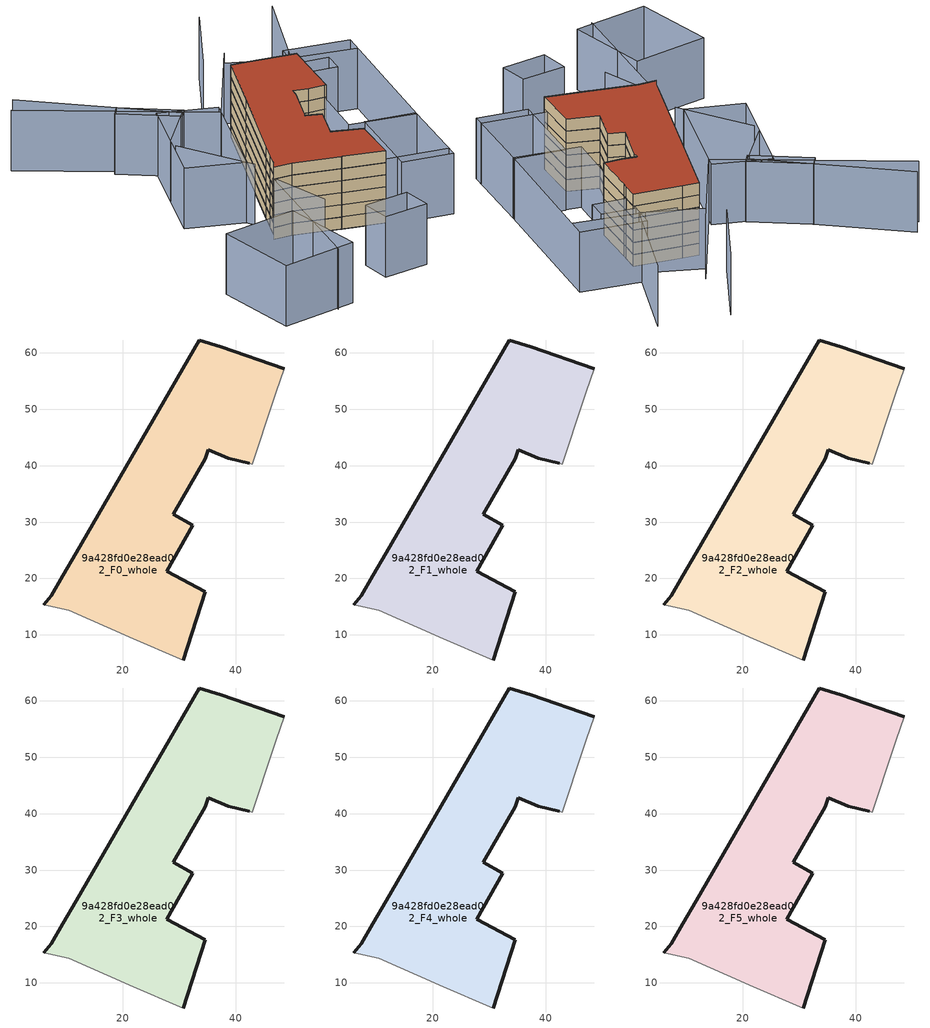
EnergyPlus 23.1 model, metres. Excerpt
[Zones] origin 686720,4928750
9a428fd0e28ead02_F0_whole
 floor ground (EU_floor_Construction): 30.71,5.55 34.57,17.63 27.74,21.26 32.35,29.41 28.94,31.37 34.59,41.2 35.15,42.76 38.65,41.32 42.42,40.4 42.92,40.25 46.68,51.53 47.2,53.07 48.56,57.14 37.35,61.01 33.53,62.25 24.38,46.43 11.71,24.53 9.35,20.45 7.3,16.9 6,15.35 10.44,14.35 21.02,9.67 21.25,9.56 z0
 wall outside (EU_wall_Construction): 42.42,40.4 38.65,41.32 35.15,42.76 34.59,41.2 28.94,31.37 32.35,29.41 27.74,21.26 34.57,17.63 30.71,5.55 / 6,15.35 7.3,16.9 9.35,20.45 11.71,24.53 24.38,46.43 33.53,62.25 37.35,61.01 48.56,57.14 z0:3
 wall adiabatic (EU_wall_Construction): 48.56,57.14 47.2,53.07 46.68,51.53 42.92,40.25 42.42,40.4 / 30.71,5.55 21.25,9.56 21.02,9.67 10.44,14.35 6,15.35 z0:3
9a428fd0e28ead02_F1_whole
 floor to 9a428fd0e28ead02_F0_whole (EU_floor_Construction): 30.71,5.55 34.57,17.63 27.74,21.26 32.35,29.41 28.94,31.37 34.59,41.2 35.15,42.76 38.65,41.32 42.42,40.4 42.92,40.25 46.68,51.53 47.2,53.07 48.56,57.14 37.35,61.01 33.53,62.25 24.38,46.43 11.71,24.53 9.35,20.45 7.3,16.9 6,15.35 10.44,14.35 21.02,9.67 21.25,9.56 z3
 wall outside (EU_wall_Construction): 42.42,40.4 38.65,41.32 35.15,42.76 34.59,41.2 28.94,31.37 32.35,29.41 27.74,21.26 34.57,17.63 30.71,5.55 / 6,15.35 7.3,16.9 9.35,20.45 11.71,24.53 24.38,46.43 33.53,62.25 37.35,61.01 48.56,57.14 z3:6
 wall adiabatic (EU_wall_Construction): 48.56,57.14 47.2,53.07 46.68,51.53 42.92,40.25 42.42,40.4 / 30.71,5.55 21.25,9.56 21.02,9.67 10.44,14.35 6,15.35 z3:6
9a428fd0e28ead02_F2_whole
 floor to 9a428fd0e28ead02_F1_whole (EU_floor_Construction): 30.71,5.55 34.57,17.63 27.74,21.26 32.35,29.41 28.94,31.37 34.59,41.2 35.15,42.76 38.65,41.32 42.42,40.4 42.92,40.25 46.68,51.53 47.2,53.07 48.56,57.14 37.35,61.01 33.53,62.25 24.38,46.43 11.71,24.53 9.35,20.45 7.3,16.9 6,15.35 10.44,14.35 21.02,9.67 21.25,9.56 z6
 wall outside (EU_wall_Construction): 42.42,40.4 38.65,41.32 35.15,42.76 34.59,41.2 28.94,31.37 32.35,29.41 27.74,21.26 34.57,17.63 30.71,5.55 / 6,15.35 7.3,16.9 9.35,20.45 11.71,24.53 24.38,46.43 33.53,62.25 37.35,61.01 48.56,57.14 z6:9
 wall adiabatic (EU_wall_Construction): 48.56,57.14 47.2,53.07 46.68,51.53 42.92,40.25 42.42,40.4 / 30.71,5.55 21.25,9.56 21.02,9.67 10.44,14.35 6,15.35 z6:9
9a428fd0e28ead02_F3_whole
 floor to 9a428fd0e28ead02_F2_whole (EU_floor_Construction): 30.71,5.55 34.57,17.63 27.74,21.26 32.35,29.41 28.94,31.37 34.59,41.2 35.15,42.76 38.65,41.32 42.42,40.4 42.92,40.25 46.68,51.53 47.2,53.07 48.56,57.14 37.35,61.01 33.53,62.25 24.38,46.43 11.71,24.53 9.35,20.45 7.3,16.9 6,15.35 10.44,14.35 21.02,9.67 21.25,9.56 z9
 wall outside (EU_wall_Construction): 42.42,40.4 38.65,41.32 35.15,42.76 34.59,41.2 28.94,31.37 32.35,29.41 27.74,21.26 34.57,17.63 30.71,5.55 / 6,15.35 7.3,16.9 9.35,20.45 11.71,24.53 24.38,46.43 33.53,62.25 37.35,61.01 48.56,57.14 z9:12
 wall adiabatic (EU_wall_Construction): 48.56,57.14 47.2,53.07 46.68,51.53 42.92,40.25 42.42,40.4 / 30.71,5.55 21.25,9.56 21.02,9.67 10.44,14.35 6,15.35 z9:12
9a428fd0e28ead02_F4_whole
 floor to 9a428fd0e28ead02_F3_whole (EU_floor_Construction): 30.71,5.55 34.57,17.63 27.74,21.26 32.35,29.41 28.94,31.37 34.59,41.2 35.15,42.76 38.65,41.32 42.42,40.4 42.92,40.25 46.68,51.53 47.2,53.07 48.56,57.14 37.35,61.01 33.53,62.25 24.38,46.43 11.71,24.53 9.35,20.45 7.3,16.9 6,15.35 10.44,14.35 21.02,9.67 21.25,9.56 z12
 wall outside (EU_wall_Construction): 42.42,40.4 38.65,41.32 35.15,42.76 34.59,41.2 28.94,31.37 32.35,29.41 27.74,21.26 34.57,17.63 30.71,5.55 / 6,15.35 7.3,16.9 9.35,20.45 11.71,24.53 24.38,46.43 33.53,62.25 37.35,61.01 48.56,57.14 z12:15
 wall adiabatic (EU_wall_Construction): 48.56,57.14 47.2,53.07 46.68,51.53 42.92,40.25 42.42,40.4 / 30.71,5.55 21.25,9.56 21.02,9.67 10.44,14.35 6,15.35 z12:15
9a428fd0e28ead02_F5_whole
 floor to 9a428fd0e28ead02_F4_whole (EU_floor_Construction): 30.71,5.55 34.57,17.63 27.74,21.26 32.35,29.41 28.94,31.37 34.59,41.2 35.15,42.76 38.65,41.32 42.42,40.4 42.92,40.25 46.68,51.53 47.2,53.07 48.56,57.14 37.35,61.01 33.53,62.25 24.38,46.43 11.71,24.53 9.35,20.45 7.3,16.9 6,15.35 10.44,14.35 21.02,9.67 21.25,9.56 z15
 wall outside (EU_wall_Construction): 42.42,40.4 38.65,41.32 35.15,42.76 34.59,41.2 28.94,31.37 32.35,29.41 27.74,21.26 34.57,17.63 30.71,5.55 / 6,15.35 7.3,16.9 9.35,20.45 11.71,24.53 24.38,46.43 33.53,62.25 37.35,61.01 48.56,57.14 z15:18
 wall adiabatic (EU_wall_Construction): 48.56,57.14 47.2,53.07 46.68,51.53 42.92,40.25 42.42,40.4 / 30.71,5.55 21.25,9.56 21.02,9.67 10.44,14.35 6,15.35 z15:18
 roof outside (EU_roof_Construction): 48.56,57.14 47.2,53.07 46.68,51.53 42.92,40.25 42.42,40.4 38.65,41.32 35.15,42.76 34.59,41.2 28.94,31.37 32.35,29.41 27.74,21.26 34.57,17.63 30.71,5.55 21.25,9.56 21.02,9.67 10.44,14.35 6,15.35 7.3,16.9 9.35,20.45 11.71,24.53 24.38,46.43 33.53,62.25 37.35,61.01 z18
shading: -6.68,-21.7 6.16,15.82 / 6.16,15.82 46.29,2.07 / 6.42,15.39 7.79,-0.1 / 0.64,42.9 7.83,23.96 / 64.6,84.14 49.9,60.5 / 49.9,60.5 36.97,68.54 / 64.7,54.99 41.52,64.08 / -11.5,84.84 12.96,55 / 12.96,55 1.46,45.57 / 40.39,72.47 19.77,49.52 / 19.77,49.52 -15.2,80.94 / 48.29,90.22 33.95,72.22 / 52.67,20.87 45.35,-0.67 / 45.35,-0.67 33.53,3.35 / 33.53,3.35 40.85,24.89 / 40.85,24.89 52.67,20.87 / 12.29,-15.9 12.86,-8.29 / 12.86,-8.29 24.18,-9.15 / 24.18,-9.15 23.61,-16.75 / 23.61,-16.75 12.29,-15.9 / -20.67,0.7 -1.42,0.18 / -1.42,0.18 -2,-21.15 / -2,-21.15 -21.25,-20.63 / -21.25,-20.63 -20.67,0.7 / 66.47,59.49 52.51,20.43 / 52.51,20.43 37.23,25.89 / 37.23,25.89 51.19,64.95 / 51.19,64.95 66.47,59.49 / 54.97,50.47 47.01,53.13 / 47.01,53.13 48.71,58.23 / 48.71,58.23 56.67,55.56 / 56.67,55.56 54.97,50.47 / 21.06,51.91 7.06,25.98 / 7.06,25.98 -5.47,32.74 / -5.47,32.74 8.54,58.68 / 8.54,58.68 21.06,51.91 / 1.16,64.35 3.45,66.6 / 3.45,66.6 14.14,55.72 / 14.14,55.72 11.86,53.47 / 11.86,53.47 1.16,64.35 z0:15
[Building]
EU S2 Campaign: North Axis=0; Terrain=City; Solar Distribution=FullExterior
[Site:Location]
Bologna: Latitude=44.5; Longitude=11.25; Time Zone=1; Elevation=37
[SizingPeriod:WeatherFileDays]
AnnualSizingPeriod: Begin Month=1; Begin Day of Month=1; End Month=12; End Day of Month=31; Day of Week for Start Day=Monday; Use Weather File Daylight Saving Period=No; Use Weather File Rain and Snow Indicators=No
[MATERIAL]
EU_InternalMass_Material: Roughness=MediumRough; Thickness=0.1; Conductivity=1; Density=1800; Specific Heat=900; Thermal Absorptance=0.9; Solar Absorptance=0.7; Visible Absorptance=0.7
[MATERIAL:NOMASS] Roughness=MediumRough; Thermal Absorptance=0.9; Solar Absorptance=0.7; Visible Absorptance=0.7
Name | Thermal Resistance
EU_wall_NoMass | 0.905828
EU_roof_NoMass | 0.37593
EU_floor_NoMass | 0.67114
[CONSTRUCTION]
EU_wall_Construction: EU_wall_NoMass
EU_roof_Construction: EU_roof_NoMass
EU_floor_Construction: EU_floor_NoMass
EU_InternalMass_Construction: EU_InternalMass_Material
[ZONE] Type=1; Multiplier=1; Ceiling Height=autocalculate; Volume=2821.02; Floor Area=autocalculate; Part of Total Floor Area=Yes
9a428fd0e28ead02_F0_whole; 9a428fd0e28ead02_F1_whole; 9a428fd0e28ead02_F2_whole; 9a428fd0e28ead02_F3_whole; 9a428fd0e28ead02_F4_whole; 9a428fd0e28ead02_F5_whole
[INTERNALMASS] Construction=EU_InternalMass_Construction; Surface Area=940.34
Name | Zone or ZoneList
9a428fd0e28ead02_F0_whole_EU_InternalMass | 9a428fd0e28ead02_F0_whole
9a428fd0e28ead02_F1_whole_EU_InternalMass | 9a428fd0e28ead02_F1_whole
9a428fd0e28ead02_F2_whole_EU_InternalMass | 9a428fd0e28ead02_F2_whole
9a428fd0e28ead02_F3_whole_EU_InternalMass | 9a428fd0e28ead02_F3_whole
9a428fd0e28ead02_F4_whole_EU_InternalMass | 9a428fd0e28ead02_F4_whole
9a428fd0e28ead02_F5_whole_EU_InternalMass | 9a428fd0e28ead02_F5_whole
[OTHEREQUIPMENT] Fuel Type=Electricity; Design Level Calculation Method=Watts/Area; Power per Zone Floor Area=1; Fraction Latent=0; Fraction Radiant=0; Fraction Lost=0; Carbon Dioxide Generation Rate=0; EndUse Subcategory=EU_Step8_InternalGains
Name | Zone or ZoneList or Space or SpaceList | Schedule
EU_Step8_InternalGain_9a428fd0e28ead02_F0_whole_f000 | 9a428fd0e28ead02_F0_whole | EU_Step8_GainSchedule_9a428fd0e28ead02_F0_whole_f000
EU_Step8_InternalGain_9a428fd0e28ead02_F1_whole_f000 | 9a428fd0e28ead02_F1_whole | EU_Step8_GainSchedule_9a428fd0e28ead02_F1_whole_f000
EU_Step8_InternalGain_9a428fd0e28ead02_F2_whole_f000 | 9a428fd0e28ead02_F2_whole | EU_Step8_GainSchedule_9a428fd0e28ead02_F2_whole_f000
EU_Step8_InternalGain_9a428fd0e28ead02_F3_whole_f000 | 9a428fd0e28ead02_F3_whole | EU_Step8_GainSchedule_9a428fd0e28ead02_F3_whole_f000
EU_Step8_InternalGain_9a428fd0e28ead02_F4_whole_f000 | 9a428fd0e28ead02_F4_whole | EU_Step8_GainSchedule_9a428fd0e28ead02_F4_whole_f000
EU_Step8_InternalGain_9a428fd0e28ead02_F5_whole_f000 | 9a428fd0e28ead02_F5_whole | EU_Step8_GainSchedule_9a428fd0e28ead02_F5_whole_f000
[ZONEVENTILATION:DESIGNFLOWRATE] Schedule=EU_AlwaysOn; Design Flow Rate Calculation Method=AirChanges/Hour; Air Changes per Hour=0.73129; Ventilation Type=Natural; Fan Pressure Rise=0; Fan Total Efficiency=1; Constant Term Coefficient=1; Temperature Term Coefficient=0; Velocity Term Coefficient=0; Velocity Squared Term Coefficient=0; Minimum Indoor Temperature=-100; Maximum Indoor Temperature=100; Delta Temperature=-100; Minimum Outdoor Temperature=-100; Maximum Outdoor Temperature=100; Maximum Wind Speed=40
Name | Zone or ZoneList or Space or SpaceList
EU_ConstantAir_9a428fd0e28ead02_F0_whole | 9a428fd0e28ead02_F0_whole
EU_ConstantAir_9a428fd0e28ead02_F1_whole | 9a428fd0e28ead02_F1_whole
EU_ConstantAir_9a428fd0e28ead02_F2_whole | 9a428fd0e28ead02_F2_whole
EU_ConstantAir_9a428fd0e28ead02_F3_whole | 9a428fd0e28ead02_F3_whole
EU_ConstantAir_9a428fd0e28ead02_F4_whole | 9a428fd0e28ead02_F4_whole
EU_ConstantAir_9a428fd0e28ead02_F5_whole | 9a428fd0e28ead02_F5_whole
[HVACTEMPLATE:THERMOSTAT] Constant Heating Setpoint=20; Constant Cooling Setpoint=50
EU_HeatOnly_9a428fd0e28ead02_F0_whole; EU_HeatOnly_9a428fd0e28ead02_F1_whole; EU_HeatOnly_9a428fd0e28ead02_F2_whole; EU_HeatOnly_9a428fd0e28ead02_F3_whole; EU_HeatOnly_9a428fd0e28ead02_F4_whole; EU_HeatOnly_9a428fd0e28ead02_F5_whole
[HVACTEMPLATE:ZONE:IDEALLOADSAIRSYSTEM] System Availability Schedule=EU_AlwaysOn; Maximum Heating Supply Air Temperature=50; Minimum Cooling Supply Air Temperature=13; Maximum Heating Supply Air Humidity Ratio=0.0156; Minimum Cooling Supply Air Humidity Ratio=0.0077; Heating Limit=NoLimit; Cooling Limit=NoLimit; Heating Availability Schedule=EU_AlwaysOn; Cooling Availability Schedule=EU_CoolingOff; Dehumidification Control Type=ConstantSensibleHeatRatio; Cooling Sensible Heat Ratio=0.7; Dehumidification Setpoint=60; Humidification Control Type=None; Humidification Setpoint=30; Outdoor Air Method=None; Outdoor Air Flow Rate per Person=0.00944; Outdoor Air Flow Rate per Zone Floor Area=0; Outdoor Air Flow Rate per Zone=0; Demand Controlled Ventilation Type=None; Outdoor Air Economizer Type=NoEconomizer; Heat Recovery Type=None; Sensible Heat Recovery Effectiveness=0.7; Latent Heat Recovery Effectiveness=0.65
Name | Template Thermostat
9a428fd0e28ead02_F0_whole | EU_HeatOnly_9a428fd0e28ead02_F0_whole
9a428fd0e28ead02_F1_whole | EU_HeatOnly_9a428fd0e28ead02_F1_whole
9a428fd0e28ead02_F2_whole | EU_HeatOnly_9a428fd0e28ead02_F2_whole
9a428fd0e28ead02_F3_whole | EU_HeatOnly_9a428fd0e28ead02_F3_whole
9a428fd0e28ead02_F4_whole | EU_HeatOnly_9a428fd0e28ead02_F4_whole
9a428fd0e28ead02_F5_whole | EU_HeatOnly_9a428fd0e28ead02_F5_whole
[SIZING:ZONE] Zone Cooling Design Supply Air Temperature Input Method=SupplyAirTemperature; Zone Cooling Design Supply Air Temperature=13; Zone Heating Design Supply Air Temperature Input Method=SupplyAirTemperature; Zone Heating Design Supply Air Temperature=50; Zone Cooling Design Supply Air Humidity Ratio=0.008; Zone Heating Design Supply Air Humidity Ratio=0.008; Cooling Design Air Flow Method=DesignDay; Cooling Design Air Flow Rate=0; Cooling Minimum Air Flow per Zone Floor Area=0.000762; Cooling Minimum Air Flow=0; Cooling Minimum Air Flow Fraction=0.2; Heating Design Air Flow Method=DesignDay; Heating Design Air Flow Rate=0; Heating Maximum Air Flow per Zone Floor Area=0.002032; Heating Maximum Air Flow=0.141576; Heating Maximum Air Flow Fraction=0.3; Account for Dedicated Outdoor Air System=No; Dedicated Outdoor Air System Control Strategy=NeutralSupplyAir; Dedicated Outdoor Air Low Setpoint Temperature for Design=autosize; Dedicated Outdoor Air High Setpoint Temperature for Design=autosize; Zone Load Sizing Method=Sensible Load Only No Latent Load; Zone Latent Cooling Design Supply Air Humidity Ratio Input Method=HumidityRatioDifference; Zone Cooling Design Supply Air Humidity Ratio Difference=0.005; Zone Latent Heating Design Supply Air Humidity Ratio Input Method=HumidityRatioDifference; Zone Humidification Design Supply Air Humidity Ratio Difference=0.005
9a428fd0e28ead02_F0_whole; 9a428fd0e28ead02_F1_whole; 9a428fd0e28ead02_F2_whole; 9a428fd0e28ead02_F3_whole; 9a428fd0e28ead02_F4_whole; 9a428fd0e28ead02_F5_whole
[SCHEDULE:CONSTANT]
Name | Hourly Value
EU_AlwaysOn | 1
EU_CoolingOff | 0
[SCHEDULE:FILE] Column Number=1; Rows to Skip at Top=0; Number of Hours of Data=8760; Column Separator=Comma; Interpolate to Timestep=No; Minutes per Item=60; Adjust Schedule for Daylight Savings=Yes
Name | File
EU_Step8_GainSchedule_9a428fd0e28ead02_F0_whole_f000 | ../../schedules/9a428fd0e28ead02/9a428fd0e28ead02_F0_whole_f000_gain.csv
EU_Step8_GainSchedule_9a428fd0e28ead02_F1_whole_f000 | ../../schedules/9a428fd0e28ead02/9a428fd0e28ead02_F1_whole_f000_gain.csv
EU_Step8_GainSchedule_9a428fd0e28ead02_F2_whole_f000 | ../../schedules/9a428fd0e28ead02/9a428fd0e28ead02_F2_whole_f000_gain.csv
EU_Step8_GainSchedule_9a428fd0e28ead02_F3_whole_f000 | ../../schedules/9a428fd0e28ead02/9a428fd0e28ead02_F3_whole_f000_gain.csv
EU_Step8_GainSchedule_9a428fd0e28ead02_F4_whole_f000 | ../../schedules/9a428fd0e28ead02/9a428fd0e28ead02_F4_whole_f000_gain.csv
EU_Step8_GainSchedule_9a428fd0e28ead02_F5_whole_f000 | ../../schedules/9a428fd0e28ead02/9a428fd0e28ead02_F5_whole_f000_gain.csv
